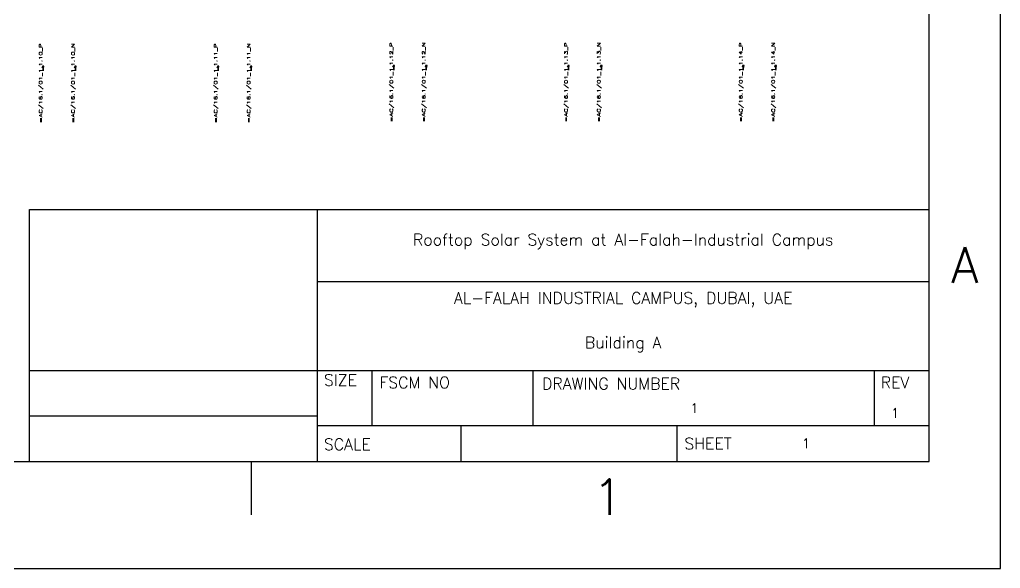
# Model space of a CAD drawing. Header units: inches. Extents: x 4 to 127, y -3 to 89.
# Drawn here: x 87.39 to 126.76, y -3 to 19.02 of the extents above; entities that cross this region are included whole.
import ezdxf
from ezdxf.enums import TextEntityAlignment as Align

# ---------------------------------------------------------------- set-up
doc = ezdxf.new("R2010")
doc.units = ezdxf.units.IN
doc.header["$MEASUREMENT"] = 0
for name, color, linetype in [('RED_12AWG', 1, 'Continuous'), ('TB_LABELS', 1, 'Continuous'), ('Title Block', 7, 'Continuous'), ('Viewport', 7, 'Continuous'), ('WIREREF', 61, 'Continuous')]:
    doc.layers.add(name, color=color, linetype=linetype)
doc.styles.add('Roman', font='romans')
doc.styles.add('WD', font='romans.shx')

# ---------------------------------------------------------------- blocks, each defined once
blk = doc.blocks.new('ANSI_border_C')
for p, q in [((20.5, 0.75), (20.5, 2.5)), ((14.25, 0.75), (20.5, 0.75))]:
    blk.add_line(p, q)
at = {"layer": 'Title Block'}
for p, q in [((21, 0), (21, 16)), ((20.5, 0.75), (20.5, 15.25)), ((0.5, 0.75), (20.5, 0.75)), ((15.75, 0.375), (15.75, 0.75)), ((0, 0), (21, 0))]:
    blk.add_line(p, q, dxfattribs=at)
at = {"layer": 'Title Block', "style": 'Roman'}
for s, p in [('A', (20.75, 2.125)), ('1', (18.25, 0.5))]:
    blk.add_text(s, height=0.25, dxfattribs=at).set_placement(p, align=Align.MIDDLE_CENTER)
blk = doc.blocks.new('JIC_border_C')
at = {"xscale": 5.726708801404052, "yscale": 5.726708801404052, "zscale": 5.726708801404052}
blk.add_blockref('ANSI_border_C', (6.5, -3), dxfattribs=at)
blk = doc.blocks.new('JIC_tblock_desc_C')
for p, q in [((0, 0), (0, 1.75)), ((-6.25, 0), (0, 0))]:
    blk.add_line(p, q)
at = {"layer": 'Title Block'}
for p, q in [((-6.25, 0), (-6.25, 1.75)), ((-6.25, 1.75), (0, 1.75)), ((-4.25, 0), (-4.25, 1.75)), ((-4.25, 1.25), (0, 1.25)), ((-6.25, 0.63), (0, 0.63)), ((-3.87, 0.25), (-3.87, 0.63)), ((-2.75, 0.25), (-2.75, 0.63)), ((-0.38, 0.25), (-0.38, 0.63)), ((-6.25, 0.315), (-4.25, 0.315)), ((-4.25, 0.25), (0, 0.25)), ((-3.25, 0), (-3.25, 0.25)), ((-1.75, 0), (-1.75, 0.25))]:
    blk.add_line(p, q, dxfattribs=at)
at = {"color": 0, "style": 'Roman', "flags": 8}
for tag, p in [('FNAME', (-20.6363, 6.8195)), ('REVDATE', (-20.6363, 4.1057)), ('USER', (-20.6363, 1.4768))]:
    blk.add_attdef(tag, p, '', height=0.15, rotation=90, dxfattribs=at)
at = {"style": 'WD'}
for tag, p in [('PROJDESC', (-2.125, 1.5)), ('TITLE1', (-2.125, 1.095)), ('TITLE2', (-2.125, 0.785))]:
    blk.add_attdef(tag, text='', height=0.08, dxfattribs=at).set_placement(p, align=Align.CENTER)
for tag, p in [('SIZE', (-4.1624, 0.3198)), ('FSCM_NO', (-3.4004, 0.3365)), ('DWG_NO', (-1.6588, 0.3365)), ('REV', (-0.2648, 0.3031)), ('SHEET', (-0.8829, 0.0925)), ('SCALE', (-3.6344, 0.0688))]:
    blk.add_attdef(tag, p, '', height=0.065, dxfattribs=at)
at = {"style": 'WD', "flags": 1}
blk.add_attdef('WD_TB', (-5.5702, 0.1772), '', height=0.086, dxfattribs=at)
at = {"layer": 'TB_LABELS', "style": 'WD'}
for s, p in [('SIZE', (-4.2042, 0.6043)), ('FSCM NO', (-3.8191, 0.5875)), ('DRAWING NUMBER', (-2.6887, 0.5792)), ('REV', (-0.3358, 0.5875)), ('SCALE', (-4.2042, 0.1579)), ('SHEET', (-1.7006, 0.1636))]:
    blk.add_text(s, height=0.08, dxfattribs=at).set_placement(p, align=Align.TOP_LEFT)
blk = doc.blocks.new('HA1S4')
for points in [[(0, 0), (-0.031, 0), (0, -0.094), (0.031, 0), (0, 0)], [(0.016, -0.011), (-0.016, -0.011), (0, -0.058), (0.016, -0.011)]]:
    blk.add_lwpolyline(points)
at = {"style": 'WD', "width": 0.7}
for tag, p in [('DESC1', (0.088, 0.113)), ('XREF', (0.088, -0.062))]:
    blk.add_attdef(tag, p, '', height=0.125, dxfattribs=at)
at = {"style": 'WD', "flags": 1}
for tag, p in [('X2TERM01', (0, 0)), ('SIGCODE', (0.035, -0.083))]:
    blk.add_attdef(tag, p, '', height=0.01, dxfattribs=at)
at = {"style": 'WD', "width": 0.8, "flags": 8}
blk.add_attdef('WIRENO', text='', height=0.125, dxfattribs=at).set_placement((0, -0.259), align=Align.CENTER)

msp = doc.modelspace()

# ---------------------------------------------------------------- block references
ref = msp.add_blockref('JIC_tblock_desc_C', (123.898, 1.295), dxfattribs=dict(xscale=5.777177524552554, yscale=5.777177524552554, zscale=5.777177524552554))
ref.add_attrib('SHEET', '1', (118.797, 1.829), dxfattribs={"height": 0.376, "style": 'WD'})
ref.add_attrib('REV', '1', (122.368, 3.046), dxfattribs={"height": 0.376, "style": 'WD'})
ref.add_attrib('DWG_NO', '1', (114.315, 3.239), dxfattribs={"height": 0.376, "style": 'WD'})
ref.add_attrib('TITLE2', 'Building A', dxfattribs={"height": 0.4622, "style": 'WD'}).set_placement((111.621, 5.83), align=Align.CENTER)
ref.add_attrib('TITLE1', 'AL-FALAH INDUSTRIAL CAMPUS, DUBAI, UAE', dxfattribs={"height": 0.46217, "style": 'WD'}).set_placement((111.621, 7.621), align=Align.CENTER)
ref.add_attrib('PROJDESC', 'Rooftop Solar System at Al-Falah-Industrial Campus', dxfattribs={"height": 0.46217, "style": 'WD'}).set_placement((111.621, 9.961), align=Align.CENTER)
at = {"layer": 'RED_12AWG', "color": 1}
ref = msp.add_blockref('HA1S4', (88.34, 17.148), dxfattribs=dict(at, yscale=2))
ref.add_attrib('WIRENO', '=AC/16.1/01_1.1.10_P', dxfattribs={"layer": 'WIREREF', "color": 1, "height": 0.125, "rotation": 90, "style": 'WD', "width": 1.6, "flags": 8}).set_placement((88.34, 14.872), align=Align.BOTTOM_LEFT)
ref = msp.add_blockref('HA1S4', (89.639, 17.148), dxfattribs=dict(at, yscale=2))
ref.add_attrib('WIRENO', '=AC/16.1/01_1.1.10_N', dxfattribs={"layer": 'WIREREF', "color": 1, "height": 0.125, "rotation": 90, "style": 'WD', "width": 1.6, "flags": 8}).set_placement((89.639, 14.872), align=Align.BOTTOM_LEFT)
ref = msp.add_blockref('HA1S4', (95.364, 17.148), dxfattribs=dict(at, yscale=2))
ref.add_attrib('WIRENO', '=AC/16.1/01_1.1.11_P', dxfattribs={"layer": 'WIREREF', "color": 1, "height": 0.125, "rotation": 90, "style": 'WD', "width": 1.6, "flags": 8}).set_placement((95.364, 14.872), align=Align.BOTTOM_LEFT)
ref = msp.add_blockref('HA1S4', (96.688, 17.148), dxfattribs=dict(at, yscale=2))
ref.add_attrib('WIRENO', '=AC/16.1/01_1.1.11_N', dxfattribs={"layer": 'WIREREF', "color": 1, "height": 0.125, "rotation": 90, "style": 'WD', "width": 1.6, "flags": 8}).set_placement((96.688, 14.872), align=Align.BOTTOM_LEFT)
ref = msp.add_blockref('HA1S4', (102.416, 17.181), dxfattribs=dict(at, yscale=2))
ref.add_attrib('WIRENO', '=AC/16.1/01_1.1.12_P', dxfattribs={"layer": 'WIREREF', "color": 1, "height": 0.125, "rotation": 90, "style": 'WD', "width": 1.6, "flags": 8}).set_placement((102.416, 14.905), align=Align.BOTTOM_LEFT)
ref = msp.add_blockref('HA1S4', (103.716, 17.181), dxfattribs=dict(at, yscale=2))
ref.add_attrib('WIRENO', '=AC/16.1/01_1.1.12_N', dxfattribs={"layer": 'WIREREF', "color": 1, "height": 0.125, "rotation": 90, "style": 'WD', "width": 1.6, "flags": 8}).set_placement((103.716, 14.905), align=Align.BOTTOM_LEFT)
ref = msp.add_blockref('HA1S4', (109.425, 17.181), dxfattribs=dict(at, yscale=2))
ref.add_attrib('WIRENO', '=AC/16.1/01_1.1.13_P', dxfattribs={"layer": 'WIREREF', "color": 1, "height": 0.125, "rotation": 90, "style": 'WD', "width": 1.6, "flags": 8}).set_placement((109.425, 14.905), align=Align.BOTTOM_LEFT)
ref = msp.add_blockref('HA1S4', (110.745, 17.181), dxfattribs=dict(at, yscale=2))
ref.add_attrib('WIRENO', '=AC/16.1/01_1.1.13_N', dxfattribs={"layer": 'WIREREF', "color": 1, "height": 0.125, "rotation": 90, "style": 'WD', "width": 1.6, "flags": 8}).set_placement((110.745, 14.905), align=Align.BOTTOM_LEFT)
ref = msp.add_blockref('HA1S4', (116.442, 17.181), dxfattribs=dict(at, yscale=2))
ref.add_attrib('WIRENO', '=AC/16.1/01_1.1.14_P', dxfattribs={"layer": 'WIREREF', "color": 1, "height": 0.125, "rotation": 90, "style": 'WD', "width": 1.6, "flags": 8}).set_placement((116.442, 14.905), align=Align.BOTTOM_LEFT)
ref = msp.add_blockref('HA1S4', (117.742, 17.181), dxfattribs=dict(at, yscale=2))
ref.add_attrib('WIRENO', '=AC/16.1/01_1.1.14_N', dxfattribs={"layer": 'WIREREF', "color": 1, "height": 0.125, "rotation": 90, "style": 'WD', "width": 1.6, "flags": 8}).set_placement((117.742, 14.905), align=Align.BOTTOM_LEFT)
at = {"layer": 'Viewport'}
msp.add_blockref('JIC_border_C', (0, 0), dxfattribs=at)

doc.saveas('drawing.dxf')
